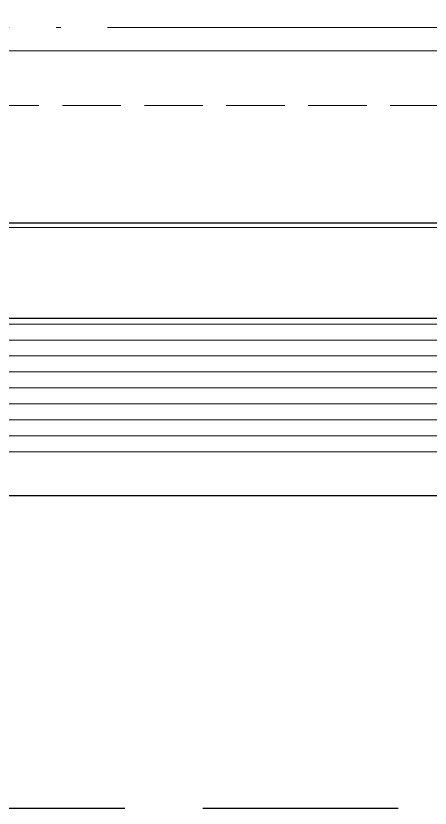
# Model space of a CAD drawing. Extents: x 27938 to 725830, y -209821 to 1628073.
# Drawn here: x 290327 to 290858, y 672157 to 673172 of the extents above; entities that cross this region are included whole.
import ezdxf

# ---------------------------------------------------------------- set-up
doc = ezdxf.new("R2010")
doc.units = 0
doc.header["$LTSCALE"] = 1000
doc.header["$MEASUREMENT"] = 0
doc.linetypes.add('DASH', pattern=[0.35, 0.25, -0.1])
doc.linetypes.add('DOTE', pattern=[2.42, 2, -0.2, 0.02, -0.2])
for name, color, linetype, lineweight in [('DOTE', 19, 'DOTE', 9), ('平面-栏杆', 135, 'Continuous', 15), ('平面-看线', 45, 'Continuous', 15), ('平面-空调预留孔', 173, 'Continuous', 15)]:
    doc.layers.add(name, color=color, linetype=linetype, lineweight=lineweight)
doc.layers.add('卫生间', color=6, linetype='Continuous')
doc.layers.add('看线', color=251, linetype='Continuous')

# ---------------------------------------------------------------- blocks, each defined once
blk = doc.blocks.new('gdgdgdrgdfsfs')
at = {"layer": '平面-空调预留孔'}
for p, q in [((703030, 763961.6), (701455, 763961.6)), ((703023.9, 763845.2), (701461.2, 763845.2)), ((703023.9, 763844.9), (701461.2, 763844.9)), ((703023.9, 763837.8), (701461.2, 763837.8)), ((703026.2, 763817.3), (701458.9, 763817.3)), ((703026.2, 763796.9), (701458.9, 763796.9)), ((703026.2, 763776.4), (701458.9, 763776.4)), ((703026.2, 763756), (701458.9, 763756)), ((703026.2, 763735.5), (701458.9, 763735.5)), ((703026.2, 763715), (701458.9, 763715)), ((703026.2, 763694.6), (701458.9, 763694.6)), ((703026.2, 763674.1), (701458.9, 763674.1))]:
    blk.add_line(p, q, dxfattribs=at)
blk = doc.blocks.new('GDRDADWDAD')
at = {"layer": 'DOTE', "linetype": 'DOTE', "ltscale": 0.3}
blk.add_line((270116.6, 673157.2), (328916.6, 673157.2), dxfattribs=at)
blk = doc.blocks.new('HFGHFHF')
at = {"layer": '卫生间', "color": 159, "linetype": 'DASH', "true_color": 0x22346e}
blk.add_lwpolyline([(282616.8, 689157.2), (280916.6, 689157.2), (280916.6, 684657.2), (280916.6, 684657.2), (280916.6, 684357.2), (272916.6, 684357.2), (272916.6, 683357.2), (271116.6, 683357.2), (271116.6, 673357.2), (273766.6, 673357.2), (273766.6, 672157.2), (297866.6, 672157.2), (297866.6, 673357.2), (299516.6, 673357.2)], dxfattribs=at)

msp = doc.modelspace()

# ---------------------------------------------------------------- linework, layer by layer
at = {"layer": '平面-栏杆'}
msp.add_line((295816.6, 673127.2), (289916.6, 673127.2), dxfattribs=at)
at = {"layer": '平面-看线', "linetype": 'DASH', "ltscale": 0.3}
msp.add_line((295816.6, 673057.2), (289916.6, 673057.2), dxfattribs=at)
at = {"layer": '看线', "color": 202, "ltscale": 0.5}
for points in [[(289916.6, 672907.2), (295766.6, 672907.2)], [(291916.6, 672907.2), (291916.6, 672557.2), (289916.6, 672557.2), (289916.6, 672907.2)]]:
    msp.add_lwpolyline(points, dxfattribs=at)

# ---------------------------------------------------------------- block references
for name in ['GDRDADWDAD', 'HFGHFHF']:
    msp.add_blockref(name, (0, 0))
at = {"layer": '平面-空调预留孔'}
msp.add_blockref('gdgdgdrgdfsfs', (-411325.9, -91060.4), dxfattribs=at)

doc.saveas('drawing.dxf')
